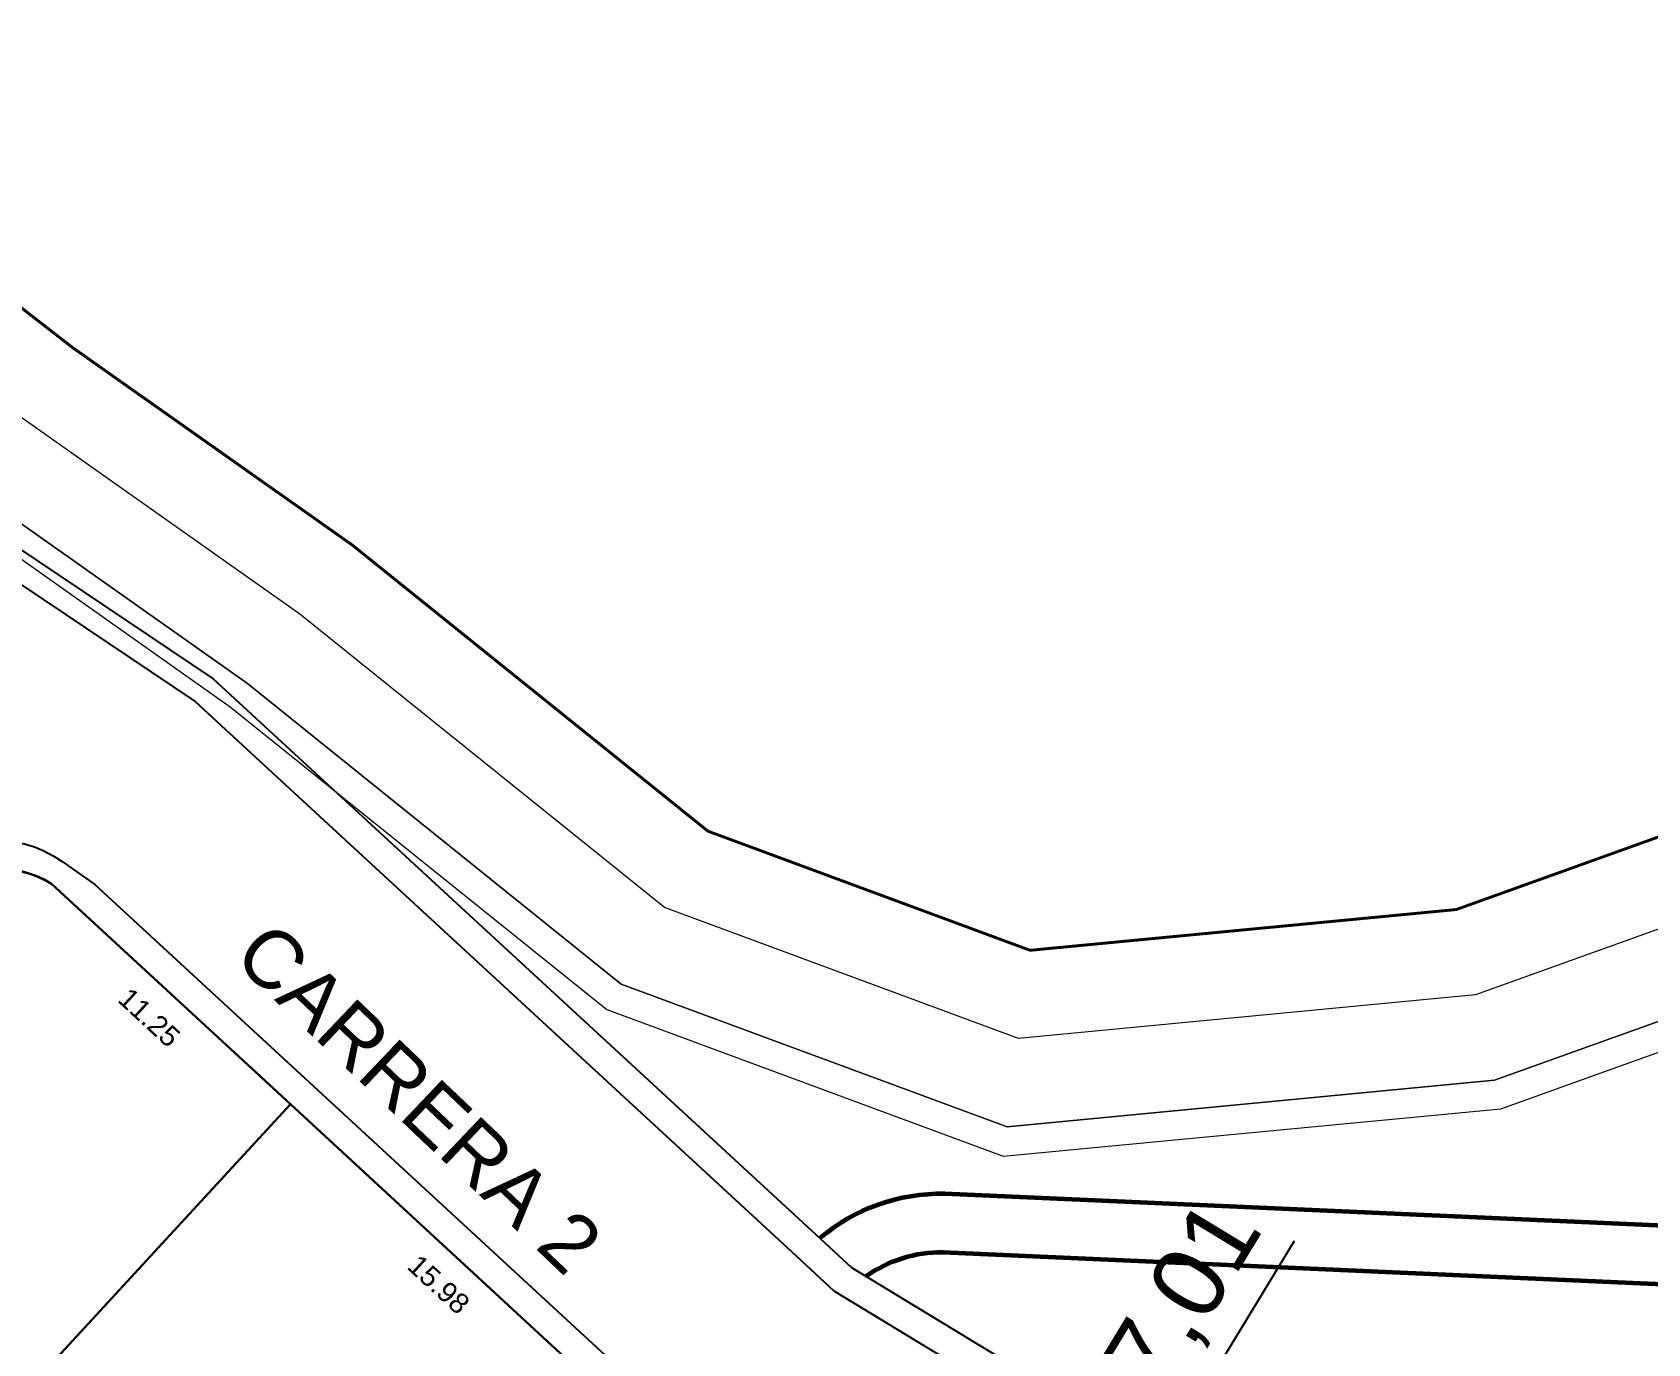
# Model space of a CAD drawing. Header units: metres. Extents: x 859577 to 860336, y 1645916 to 1646650.
# Drawn here: x 859889 to 859944.8, y 1646028.9 to 1646074.2 of the extents above; entities that cross this region are included whole.
import ezdxf

# ---------------------------------------------------------------- set-up
doc = ezdxf.new("R2010")
doc.units = ezdxf.units.M
for name, color, linetype in [('A-CALZADA', 252, 'Continuous'), ('A-MZ_6', 2, 'Continuous'), ('A-SENDEROS', 97, 'Continuous'), ('A-ZONA VERDE', 103, 'Continuous'), ('AA_DIMENSIONS', 7, 'Continuous'), ('C-PROP-LINE', 230, 'Continuous'), ('C-PROP-LINE-TEXT', 7, 'Continuous'), ('CVL_CUADCON_TIT', 7, 'Continuous')]:
    doc.layers.add(name, color=color, linetype=linetype)
doc.layers.add('A-VIA', color=30, linetype='Continuous', lineweight=30)
doc.styles.add('ARIAL', font='arial.ttf')
doc.styles.get("Standard").update_dxf_attribs({"font": 'arial.ttf'})
doc.dimstyles.new('ISO-25', dxfattribs={"dimtxt": 2.5, "dimasz": 2.5, "dimexe": 1.25, "dimexo": 0.625, "dimtad": 1, "dimtxsty": 'Standard', "dimcen": 2.5, "dimadec": 0, "dimazin": 0, "dimtfac": 1, "dimtmove": 0, "dimatfit": 3, "dimfxl": 1, "dimarcsym": 0})

# ---------------------------------------------------------------- blocks, each defined once
blk = doc.blocks.new('*D23')
at = {"layer": 'AA_DIMENSIONS', "color": 0, "lineweight": -2, "transparency": 16777216}
for p, q in [((859927.536, 1646024.087), (859932.593, 1646032.413)), ((859928.381, 1646023.574), (859926.468, 1646024.736)), ((859925.195, 1646020.231), (859926.239, 1646021.95)), ((859924.742, 1646017.582), (859922.828, 1646018.744))]:
    blk.add_line(p, q, dxfattribs=at)
at = {"layer": 'AA_DIMENSIONS', "color": 0, "transparency": 16777216}
for points in [[(859925.882, 1646022.167), (859926.595, 1646021.734), (859927.536, 1646024.087)], [(859924.838, 1646020.448), (859925.551, 1646020.015), (859923.897, 1646018.095)]]:
    blk.add_solid(points, dxfattribs=at)
at = {"layer": 'Defpoints', "color": 0, "transparency": 16777216}
for p in [(859927.536, 1646024.087), (859928.915, 1646023.25), (859925.276, 1646017.257)]:
    blk.add_point(p, dxfattribs=at)
at = {"layer": 'AA_DIMENSIONS', "color": 0, "transparency": 16777216, "insert": (859928.895, 1646030.423), "char_height": 2.5, "attachment_point": 5, "rotation": 58.7277}
blk.add_mtext('7,01', dxfattribs=at)

msp = doc.modelspace()

# ---------------------------------------------------------------- linework, layer by layer
at = {"color": 4, "lineweight": 60}
for points in [[(859916.17924, 1646032.50021, -0.18244682), (859920.50304, 1646034.04285), (859950.5636, 1646032.70645, 0.16817923), (859959.19514, 1646035.55624)], [(859917.77838, 1646031.18365, -0.15991146), (859920.44213, 1646032.02017), (859950.51638, 1646030.68317, 0.17106214), (859960.74405, 1646034.13922, 0.18525868)]]:
    msp.add_lwpolyline(points, format="xyb", dxfattribs=at)
at = {"layer": 'A-CALZADA'}
for points in [[(859815.69117, 1646138.92168), (859824.73262, 1646130.25336), (859843.41114, 1646111.87919), (859854.72832, 1646100.21337), (859858.61047, 1646093.71033), (859864.46877, 1646081.44038), (859867.78128, 1646075.95007), (859873.84965, 1646065.89207), (859882.60476, 1646059.08924), (859894.58509, 1646051.05308), (859915.05285, 1646032.17863), (859916.6718, 1646030.6857), (859943.72159, 1646014.25706)], [(859817.28624, 1646138.77777), (859825.42931, 1646130.97076), (859844.12075, 1646112.58388), (859855.52722, 1646100.82602), (859859.49289, 1646094.18307), (859865.35019, 1646081.91523), (859868.63751, 1646076.46666), (859874.60991, 1646066.56773), (859883.19078, 1646059.90029), (859895.20626, 1646051.84055), (859915.73076, 1646032.91377), (859917.27629, 1646031.48856), (859943.8077, 1646015.37692)], [(859891.11946, 1646044.72695), (859912.15584, 1646025.32813), (859912.95318, 1646024.72829), (859937.59861, 1646009.78593), (859937.59927, 1646009.78553)]]:
    msp.add_lwpolyline(points, dxfattribs=at)
msp.add_lwpolyline([(859884.7972, 1646045.0236, -0.37101877), (859889.99123, 1646045.52331), (859891.11946, 1646044.72695)], format="xyb", dxfattribs=at)
at = {"layer": 'A-MZ_6'}
for points in [[(859852.9514, 1646010.36201), (859885.51905, 1646044.33154, -0.34690369), (859889.61575, 1646044.75332), (859911.83595, 1646024.26285)], [(859852.96852, 1646010.34559), (859885.53617, 1646044.31513, -0.34690369), (859889.63288, 1646044.73691), (859911.85307, 1646024.24643)]]:
    msp.add_lwpolyline(points, format="xyb", dxfattribs=at)
at = {"layer": 'A-SENDEROS', "lineweight": 9, "flags": 128}
for points in [[(860029.58492, 1646129.17385), (860020.46844, 1646118.40234), (860013.72292, 1646110.8567), (860007.51184, 1646105.57364), (860001.1131, 1646100.90255), (859996.0145, 1646096.3645), (859994.31801, 1646094.48355), (859982.53388, 1646088.99981), (859975.92643, 1646078.24353), (859974.46682, 1646074.21393), (859968.71542, 1646065.52866), (859963.49602, 1646055.64396), (859949.11536, 1646044.597), (859938.84578, 1646040.9104), (859923.05279, 1646039.40034), (859910.81493, 1646043.92579), (859898.2042, 1646054.06727), (859888.55972, 1646060.87479)], [(860027.41774, 1646121.96949), (860022.73211, 1646116.43322), (860015.82284, 1646108.7044), (860009.37068, 1646103.21629), (860002.99921, 1646098.56509), (859998.132, 1646094.233), (859996.13701, 1646092.02111), (859984.61776, 1646086.66063), (859978.64285, 1646076.93406), (859977.16564, 1646072.85585), (859971.29885, 1646063.99633), (859965.84305, 1646053.66392), (859950.57072, 1646041.932), (859939.50556, 1646037.95981), (859922.65557, 1646036.34868), (859909.31586, 1646041.28159), (859896.39741, 1646051.67054), (859886.77343, 1646058.46358)]]:
    msp.add_lwpolyline(points, dxfattribs=at)
at = {"layer": 'A-ZONA VERDE', "color": 5, "const_width": 0.1}
msp.add_lwpolyline([(860015.87659, 1646170.85641), (860024.115, 1646162.587), (860028.9992, 1646154.62473), (860030.41846, 1646143.72841), (860025.881, 1646131.131), (860018.123, 1646120.28), (860011.623, 1646113.009), (860005.653, 1646107.931), (859999.227, 1646103.24), (859993.897, 1646098.496), (859992.499, 1646096.946), (859980.45, 1646091.339), (859973.21, 1646079.553), (859971.768, 1646075.572), (859966.132, 1646067.061), (859961.149, 1646057.624), (859947.66, 1646047.262), (859938.186, 1646043.861), (859923.45, 1646042.452), (859912.314, 1646046.57), (859900.011, 1646056.464), (859890.346, 1646063.286), (859880.027, 1646071.304)], dxfattribs=at)
at = {"layer": 'C-PROP-LINE', "color": 2, "lineweight": 30}
msp.add_lwpolyline([(859866.7925, 1646024.7989), (859885.51905, 1646044.33154, -0.34690369), (859889.61575, 1646044.75332), (859897.8834, 1646037.12926), (859877.29491, 1646014.80157)], format="xyb", close=True, dxfattribs=at)
msp.add_lwpolyline([(859866.7925, 1646024.7989), (859885.51905, 1646044.33154, -0.34690369), (859889.61575, 1646044.75332), (859897.8834, 1646037.12926), (859877.29491, 1646014.80157)], format="xyb", close=True, dxfattribs=at)
msp.add_lwpolyline([(859877.29491, 1646014.80157), (859897.8834, 1646037.12926), (859909.62953, 1646026.2975), (859888.51744, 1646004.11877)], close=True, dxfattribs=at)
msp.add_lwpolyline([(859877.29491, 1646014.80157), (859897.8834, 1646037.12926), (859909.62953, 1646026.2975), (859888.51744, 1646004.11877)], close=True, dxfattribs=at)
at = {"layer": 'CVL_CUADCON_TIT', "color": 7, "lineweight": 5, "true_color": 0xffffff, "flags": 128}
for points in [[(859886.17801, 1646057.65984), (859895.79514, 1646050.87162), (859908.81618, 1646040.40019), (859922.52317, 1646035.33145), (859939.72549, 1646036.97627), (859951.05584, 1646041.04367), (859966.62539, 1646053.00391), (859972.15999, 1646063.48555), (859978.06525, 1646072.40316), (859979.54833, 1646076.49757), (859985.31239, 1646085.8809), (859989.5633, 1646087.85906)], [(859886.77343, 1646058.46358), (859896.39741, 1646051.67054), (859909.31586, 1646041.28159), (859922.65557, 1646036.34868), (859939.50556, 1646037.95981), (859950.57072, 1646041.932), (859965.84305, 1646053.66392), (859971.29885, 1646063.99633), (859977.16564, 1646072.85585), (859978.64285, 1646076.93406)], [(859974.46682, 1646074.21393), (859968.71542, 1646065.52866), (859963.49602, 1646055.64396), (859949.11536, 1646044.597), (859938.84578, 1646040.9104), (859923.05279, 1646039.40034), (859910.81493, 1646043.92579), (859898.2042, 1646054.06727), (859888.55972, 1646060.87479)]]:
    msp.add_lwpolyline(points, dxfattribs=at)

# ---------------------------------------------------------------- texts
at = {"layer": 'A-VIA', "insert": (859897.21413, 1646043.58642), "char_height": 2, "attachment_point": 1, "rotation": 316.439617, "style": 'ARIAL'}
msp.add_mtext_dynamic_manual_height_columns('CARRERA 2', width=16.4729904, gutter_width=1, heights=[-2.06821], dxfattribs=at)
at = {"layer": 'C-PROP-LINE-TEXT', "color": 252, "linetype": 'Continuous', "lineweight": 0, "true_color": 0x939598, "char_height": 0.7, "attachment_point": 2, "rotation": 317.319126}
for s, insert in [('11.25', (859893.24114, 1646040.38994)), ('15.98', (859903.24803, 1646031.16203))]:
    msp.add_mtext(s, dxfattribs=dict(at, insert=insert))

# ---------------------------------------------------------------- dimensions: what is measured, and where the dimension line sits
at = {"layer": 'AA_DIMENSIONS'}
dim = msp.add_aligned_dim(p1=(859925.27589, 1646017.25711), p2=(859928.9154, 1646023.24957), distance=1.61346, dimstyle='ISO-25', dxfattribs=at)
dim.commit()
dim.dimension.update_dxf_attribs({"geometry": '*D23', "text_midpoint": (859928.8952, 1646030.42263)})

doc.saveas('drawing.dxf')
